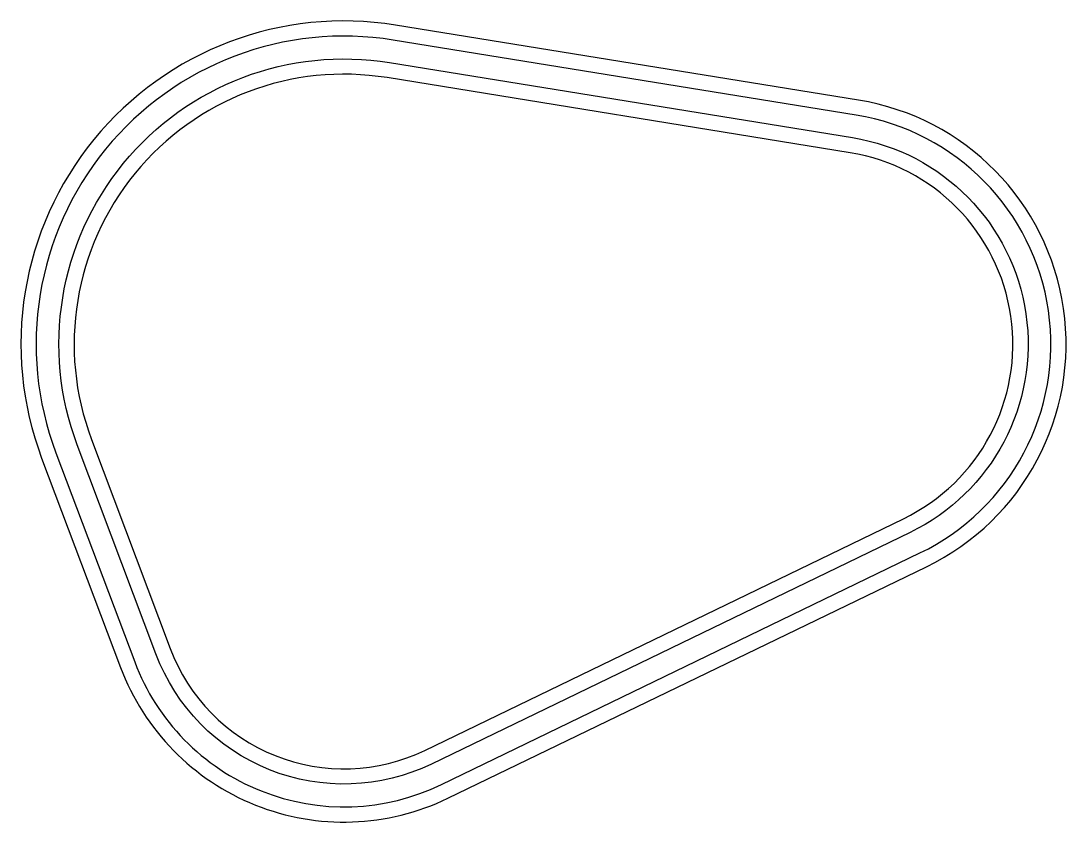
# Model space of a CAD drawing. Header units: millimetres. Extents: x -43 to 95, y -63 to 43.
import ezdxf

# ---------------------------------------------------------------- set-up
doc = ezdxf.new("R2010")
doc.units = ezdxf.units.MM
doc.layers.get('0').update_dxf_attribs({"linetype": 'CONTINUOUS'})

msp = doc.modelspace()

# ---------------------------------------------------------------- linework, layer by layer
for points in [[(13.68, -59.71), (76.65, -29.26, 0.73313), (67.7, 32.08), (6.8, 41.95, 0.576482), (-39.77, -14.98), (-29.4, -42.5, 0.440867)], [(67.38, 30.11), (6.48, 39.98, 0.576482), (-37.9, -14.28), (-27.53, -41.79, 0.440867), (12.81, -57.91), (75.78, -27.46, 0.73313)], [(-35.09, -13.22, -0.576482), (6, 37.02), (66.9, 27.15, -0.73313), (74.47, -24.76), (11.5, -55.21, -0.440867), (-24.73, -40.74)], [(66.58, 25.17), (5.68, 35.04, 0.576482), (-33.22, -12.52), (-22.85, -40.03, 0.440867), (10.63, -53.41), (73.6, -22.96, 0.73313)]]:
    msp.add_lwpolyline(points, format="xyb", close=True)

doc.saveas('drawing.dxf')
